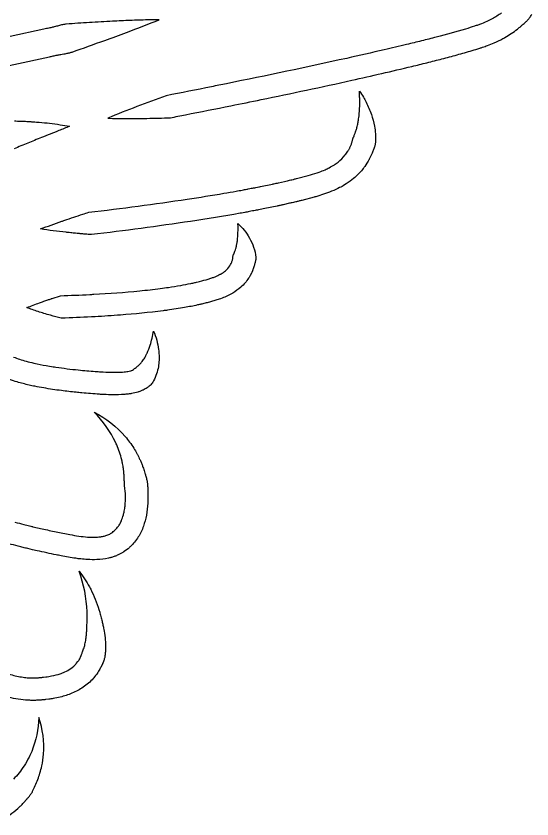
# Model space of a CAD drawing. Header units: millimetres. Extents: x 4236 to 5436, y 1579 to 2339.
# Drawn here: x 5004.5 to 5042.4, y 1999.2 to 2058.3 of the extents above; entities that cross this region are included whole.
import ezdxf

# ---------------------------------------------------------------- set-up
doc = ezdxf.new("R2010")
doc.units = ezdxf.units.MM
doc.layers.add('Default', color=70, linetype='Continuous')

msp = doc.modelspace()

# ---------------------------------------------------------------- linework, layer by layer
at = {"layer": 'Default'}
for points in [[(5040.138, 2058.514, -0.034328), (5039.458, 2058.085, -0.016319), (5039.062, 2057.889, -0.016591), (5038.528, 2057.668, -0.004383), (5038.406, 2057.623, -0.006127), (5038.153, 2057.537, -0.003798), (5037.503, 2057.331, -0.008266), (5035.351, 2056.736, -0.002478), (5034.261, 2056.459, -0.001348), (5033.168, 2056.19, -0.002041), (5031.522, 2055.801, -0.00201), (5028.77, 2055.175, -0.00462), (5019.922, 2053.309, -0.000512), (5018.813, 2053.086, -0.001184), (5015.484, 2052.429), (5014.409, 2052.033), (5013.335, 2051.625, 0.009156), (5011.194, 2050.765, 0.010934), (5014.078, 2050.759, 0.003833), (5015.8, 2050.806, 0.000371), (5016.913, 2051.024, 0.001467), (5020.249, 2051.688, 0.000974), (5022.471, 2052.141, 0.003829), (5029.128, 2053.561, 0.001508), (5031.343, 2054.063, 0.00272), (5033.556, 2054.583, 0.001287), (5034.662, 2054.855, 0.002493), (5035.767, 2055.136, 0.003671), (5036.873, 2055.432, 0.004802), (5037.981, 2055.748, 0.003357), (5038.54, 2055.925, 0.003299), (5038.751, 2055.994, 0.008844), (5039.106, 2056.119, 0.012907), (5039.607, 2056.322, 0.020811), (5040.241, 2056.629, 0.004985), (5040.38, 2056.705, 0.038214), (5041.308, 2057.326, 0.004622), (5041.371, 2057.376, 0.007921), (5041.526, 2057.505, 0.002981), (5041.678, 2057.638, -0.001019), (5041.799, 2057.745, 0.002756), (5041.861, 2057.798, 0.007346), (5041.951, 2057.88, 0.011005), (5042.039, 2057.964, 0.011917), (5042.109, 2058.038, 0.035229), (5042.247, 2058.214, 0.010851), (5042.377, 2058.422, 0.042596)], [(5001.987, 2054.225), (5006.927, 2055.296, 0.00104), (5007.03, 2055.318, 0.000114), (5007.339, 2055.386, -0.002761), (5007.493, 2055.418, -0.008355), (5007.752, 2055.467, 0.001541), (5007.96, 2055.501, 0.002539), (5008.064, 2055.518, 0.007353), (5008.22, 2055.547, 0.009263), (5008.348, 2055.576, 0.023184), (5008.576, 2055.641, 0.001785), (5010.982, 2056.496, 0.003063), (5012.584, 2057.083, 0.007547), (5014.98, 2058.017, 0.003265), (5014.122, 2058.002, 0.003796), (5012.838, 2057.961, 0.002542), (5011.556, 2057.903, 0.000836), (5010.702, 2057.858, 0.001611), (5009.849, 2057.809, 0.002777), (5008.997, 2057.753, 0.004049), (5008.146, 2057.686, 0.013556), (5008.014, 2057.669, 0.021497), (5007.729, 2057.612, 0.005551), (5007.575, 2057.573, 0.001922), (5007.268, 2057.49, -0.007069), (5007.011, 2057.429, -0.002876), (5006.701, 2057.362, 0.002072), (5006.494, 2057.317), (5001.531, 2056.241)], [(5004.341, 2050.569, -0.003015), (5004.762, 2050.557, -0.000975), (5005.042, 2050.548, -0.000983), (5005.462, 2050.525, -0.002478), (5005.741, 2050.508, -0.006435), (5006.161, 2050.475, -0.016511), (5007.69, 2050.295, -0.009364), (5008.382, 2050.175, -0.002787), (5007.605, 2049.859, -0.000818), (5006.326, 2049.348, -0.005399), (5005.82, 2049.144), (5005.317, 2048.937, 0.003908), (5004.32, 2048.523, -0.028667)], [(5004.278, 2033.203, 0.017599), (5004.721, 2033.041, 0.012938), (5005.19, 2032.901, 0.011139), (5005.774, 2032.757, 0.012406), (5006.673, 2032.576, 0.005061), (5007.18, 2032.491, 0.001711), (5007.384, 2032.46, 0.006795), (5008.205, 2032.348, 0.005321), (5009.034, 2032.255, 0.002843), (5009.657, 2032.194, 0.004266), (5010.278, 2032.142, 0.00373), (5010.69, 2032.115, 0.009388), (5011.401, 2032.086, 0.010165), (5011.896, 2032.085, 0.010359), (5012.279, 2032.101, 0.010905), (5012.505, 2032.124, 0.011399), (5012.675, 2032.148, 0.020805), (5012.865, 2032.188, 0.011014), (5012.932, 2032.207, 0.037142), (5013.021, 2032.238, 0.178019), (5013.139, 2032.335, -0.038318), (5013.211, 2032.396, 0.025411), (5013.346, 2032.486, 0.005522), (5013.436, 2032.559, 0.002467), (5013.482, 2032.599, -0.002743), (5013.597, 2032.718, -0.002813), (5013.688, 2032.826, 0.030934), (5013.866, 2033.075, 0.014544), (5013.961, 2033.239, 0.01026), (5014.05, 2033.411, 0.003669), (5014.093, 2033.5, 0.028914), (5014.313, 2034.071, 0.018486), (5014.457, 2034.583, 0.014533), (5014.571, 2035.118, -0.064482), (5014.933, 2033.757, -0.020345), (5014.969, 2033.347, -0.063506), (5014.896, 2032.363, -0.085268), (5014.501, 2031.345, -0.069057), (5014.312, 2031.115, -0.020651), (5014.192, 2031.016, -0.004431), (5014.088, 2030.943, -0.019622), (5013.944, 2030.853), (5013.865, 2030.81, 0.003531), (5013.806, 2030.779, -0.003914), (5013.71, 2030.733, -0.002037), (5013.599, 2030.689, -0.00479), (5013.489, 2030.648, -0.017531), (5013.419, 2030.627, -0.030537), (5012.953, 2030.518, -0.012682), (5012.702, 2030.482, -0.006414), (5012.52, 2030.463, -0.002394), (5012.399, 2030.452, -0.017467), (5011.592, 2030.43, -0.009968), (5010.923, 2030.447, -0.003068), (5010.593, 2030.464, -0.005388), (5009.939, 2030.51, -0.003966), (5009.292, 2030.568, -0.001767), (5008.863, 2030.611, -0.006447), (5007.787, 2030.734, -0.005096), (5007.139, 2030.825, -0.013029), (5005.842, 2031.051, -0.005832), (5005.408, 2031.144, -0.015972), (5004.536, 2031.368, -0.014543), (5003.985, 2031.545, -0.011403)], [(5004.366, 2021.065, 0.004393), (5005.03, 2020.888, 0.001642), (5005.448, 2020.784, 0.002679), (5005.615, 2020.743, 0.001676), (5005.699, 2020.724), (5006.034, 2020.646), (5006.377, 2020.569, 0.002613), (5007.401, 2020.344, 0.007809), (5008.412, 2020.143, 0.008076), (5009.075, 2020.034, 0.017517), (5009.719, 2019.964, 0.019489), (5010.182, 2019.949, 0.021979), (5010.545, 2019.967, 0.023159), (5010.815, 2020.006, 0.029343), (5011.064, 2020.069, 0.047413), (5011.341, 2020.185, 0.016372), (5011.54, 2020.309, -0.008432), (5011.675, 2020.414, -0.007254), (5011.725, 2020.46, 0.05129), (5011.983, 2020.764, 0.011207), (5012.035, 2020.843, 0.040134), (5012.201, 2021.162, 0.036293), (5012.347, 2021.59, 0.018188), (5012.412, 2021.873, 0.02065), (5012.466, 2022.243, 0.020323), (5012.497, 2022.704, 0.014437), (5012.495, 2023.097, 0.014669), (5012.49, 2023.216, 0.006939), (5012.483, 2023.295, 0.004679), (5012.474, 2023.375, 0.00332), (5012.449, 2023.573, -0.003105), (5012.439, 2023.653, -0.005322), (5012.431, 2023.732, -0.021991), (5012.417, 2024.055, 0.001905), (5012.414, 2024.177, 0.003417), (5012.41, 2024.299, 0.003186), (5012.406, 2024.381, 0.009239), (5012.384, 2024.704), (5012.344, 2025.02, -0.006249), (5012.334, 2025.099, 0.018521), (5012.322, 2025.178), (5012.283, 2025.375, -0.00046), (5012.268, 2025.455, 0.005549), (5012.253, 2025.534, 0.00794), (5012.239, 2025.593, 0.011189), (5012.224, 2025.652, 0.024754), (5012.065, 2026.201, 0.020784), (5011.854, 2026.742, 0.005221), (5011.786, 2026.895, 0.086135), (5010.201, 2029.151, -0.098957), (5012.483, 2027.35, -0.036584), (5013.102, 2026.512, -0.018527), (5013.342, 2026.097, -0.01015), (5013.378, 2026.033, -0.00736), (5013.433, 2025.926, -0.004444), (5013.516, 2025.751, -0.00371), (5013.569, 2025.641, -0.007405), (5013.619, 2025.531, -0.011131), (5013.673, 2025.395, -0.001173), (5013.761, 2025.167, -0.002263), (5013.813, 2025.03, -0.009841), (5013.932, 2024.663, -0.001626), (5013.999, 2024.432, -0.005268), (5014.037, 2024.293, -0.009155), (5014.071, 2024.154, -0.023962), (5014.113, 2023.917, -0.012541), (5014.126, 2023.774, -0.008539), (5014.134, 2023.63, -0.00332), (5014.138, 2023.534, -0.001345), (5014.142, 2023.341, 0.003814), (5014.148, 2023.147, -0.020147), (5014.142, 2022.463, -0.034074), (5014.036, 2021.566, -0.038952), (5013.819, 2020.759, -0.053226), (5013.438, 2019.969, -0.063179), (5012.863, 2019.261, 0.00293), (5012.8, 2019.202, -0.004437), (5012.69, 2019.107), (5012.504, 2018.966), (5012.41, 2018.897, -0.010232), (5012.36, 2018.866, 0.004241), (5012.31, 2018.836), (5012.106, 2018.719, -0.021576), (5012.015, 2018.672, -0.003857), (5011.895, 2018.62, 0.00007), (5011.761, 2018.564, -0.006545), (5011.68, 2018.531), (5011.463, 2018.465, 0.00287), (5011.381, 2018.441, -0.00434), (5011.246, 2018.407, -0.044743), (5010.4, 2018.301, -0.024281), (5009.699, 2018.309, -0.012913), (5009.22, 2018.35, -0.007563), (5008.846, 2018.397, -0.011656), (5007.761, 2018.583, -0.002673), (5007.407, 2018.653, -0.003398), (5006.708, 2018.802, -0.001599), (5006.016, 2018.956), (5005.672, 2019.033), (5005.321, 2019.115, -0.003252), (5005.145, 2019.156, -0.001968), (5004.97, 2019.198, -0.001369), (5004.621, 2019.286, -0.00407), (5003.924, 2019.472, -0.005858)], [(5003.941, 2009.887, 0.035604), (5004.863, 2009.67, 0.017509), (5005.28, 2009.618, 0.004395), (5005.489, 2009.607, 0.009134), (5005.697, 2009.601, 0.013873), (5005.948, 2009.607, 0.009164), (5006.01, 2009.609, 0.006474), (5006.114, 2009.617, 0.001897), (5006.198, 2009.625, -0.002832), (5006.281, 2009.632, 0.006479), (5006.345, 2009.638, 0.00247), (5006.462, 2009.652), (5006.643, 2009.675, 0.015819), (5007.073, 2009.745, 0.033881), (5007.71, 2009.912, 0.015134), (5007.932, 2009.996, 0.040658), (5008.369, 2010.22, 0.056263), (5008.791, 2010.553, 0.016393), (5008.887, 2010.655), (5009.009, 2010.805, 0.001779), (5009.059, 2010.877, 0.01842), (5009.133, 2010.995, -0.008668), (5009.163, 2011.048, 0.024664), (5009.197, 2011.118), (5009.249, 2011.248, -0.011307), (5009.292, 2011.382, 0.020994), (5009.315, 2011.45, -0.004474), (5009.335, 2011.51, -0.006839), (5009.339, 2011.518, 0.004724), (5009.391, 2011.656, 0.033061), (5009.5, 2011.99, 0.023712), (5009.577, 2012.355, 0.011833), (5009.613, 2012.613, 0.009151), (5009.639, 2012.88, 0.002617), (5009.645, 2012.971, 0.006147), (5009.661, 2013.247, 0.004683), (5009.671, 2013.53, 0.002311), (5009.675, 2013.721, -0.000229), (5009.679, 2014.008, 0.003696), (5009.68, 2014.24, 0.007244), (5009.676, 2014.471, 0.078343), (5009.095, 2017.45, -0.022117), (5009.495, 2016.89, -0.018205), (5009.852, 2016.295, -0.004475), (5009.947, 2016.119, -0.045026), (5010.553, 2014.622, -0.00889), (5010.624, 2014.376, -0.003672), (5010.664, 2014.227, -0.003059), (5010.713, 2014.03, -0.001071), (5010.758, 2013.84, -0.0035), (5010.825, 2013.549, -0.004966), (5010.888, 2013.252, -0.004079), (5010.927, 2013.05, -0.025195), (5011.018, 2012.367, -0.005367), (5011.03, 2012.204, -0.03187), (5011.031, 2011.582, -0.016762), (5011.002, 2011.288, 0.001516), (5010.985, 2011.17, -0.0092), (5010.958, 2011.053, -0.001803), (5010.927, 2010.935, -0.018711), (5010.888, 2010.82, -0.006899), (5010.819, 2010.649, -0.002874), (5010.795, 2010.593), (5010.682, 2010.373, -0.012032), (5010.527, 2010.105, -0.034628), (5010.227, 2009.677, -0.013165), (5010.126, 2009.56, -0.062461), (5009.396, 2008.917, -0.052238), (5008.566, 2008.469, -0.038032), (5007.708, 2008.192, -0.01827), (5007.177, 2008.084, -0.009048), (5006.865, 2008.037), (5006.613, 2008.005, -0.002494), (5006.539, 2007.996, -0.007016), (5006.459, 2007.988, 0.001266), (5006.35, 2007.978, -0.002375), (5006.241, 2007.968, -0.00601), (5006.132, 2007.96, -0.009021), (5006.022, 2007.956, -0.013912), (5005.748, 2007.948, -0.010281), (5005.473, 2007.953, -0.005539), (5005.254, 2007.963, -0.002103), (5005.145, 2007.97, -0.044437), (5003.762, 2008.218, -0.009263)], [(5003.512, 1999.228, 0.067088), (5004.732, 2000.136, -0.00306), (5004.798, 2000.202, 0.003293), (5004.897, 2000.301, 0.009327), (5004.993, 2000.402), (5005.239, 2000.677, -0.005332), (5005.284, 2000.729, -0.002064), (5005.361, 2000.815, 0.007863), (5005.436, 2000.902, 0.012057), (5005.505, 2000.993, 0.01041), (5005.571, 2001.086, 0.01668), (5005.631, 2001.183, 0.01786), (5005.674, 2001.264, 0.0131), (5005.869, 2001.675, 0.03347), (5006.21, 2002.6, 0.019006), (5006.345, 2003.123, 0.035162), (5006.473, 2004, 0.105804), (5006.12, 2006.688, -0.089949), (5005.606, 2004.197, -0.017027), (5005.416, 2003.779, -0.032787), (5005.041, 2003.13, -0.045347), (5004.27, 2002.154, 0.024068)]]:
    msp.add_lwpolyline(points, format="xyb", dxfattribs=at)
for points in [[(5029.243, 2049.348, 0.013726), (5029.275, 2049.413, 0.00943), (5029.323, 2049.524, 0.00206), (5029.359, 2049.615, -0.004465), (5029.396, 2049.708, 0.009223), (5029.421, 2049.778, -0.002342), (5029.458, 2049.899, 0.00097), (5029.495, 2050.021, 0.006296), (5029.514, 2050.096, 0.012077), (5029.554, 2050.248, 0.009529), (5029.587, 2050.403, 0.007017), (5029.615, 2050.56, 0.004576), (5029.64, 2050.72, 0.002275), (5029.671, 2050.937, 0.018723), (5029.719, 2051.663, 0.005141), (5029.722, 2051.835, 0.011136), (5029.717, 2052.24, 0.003186), (5029.71, 2052.415, 0.002725), (5029.698, 2052.65, 0.000957), (5029.691, 2052.769, -0.021227), (5029.985, 2052.319, -0.013615), (5030.19, 2051.95, -0.033588), (5030.576, 2051.048, -0.034795), (5030.799, 2050.189, -0.057002), (5030.88, 2049.062, -0.003749), (5030.877, 2048.993, -0.01025), (5030.866, 2048.908, -0.014129), (5030.852, 2048.823, -0.022104), (5030.827, 2048.724, -0.009909), (5030.779, 2048.594, 0.001546), (5030.729, 2048.465, 0.001306), (5030.682, 2048.336), (5030.628, 2048.208), (5030.52, 2047.952, -0.010116), (5030.474, 2047.859, -0.001132), (5030.424, 2047.767, 0.004043), (5030.391, 2047.705, 0.005654), (5030.341, 2047.613, -0.005088), (5030.253, 2047.463), (5030.098, 2047.23, -0.007451), (5030.014, 2047.119, -0.000007), (5029.928, 2047.009, -0.055146), (5029.143, 2046.238, -0.030274), (5028.589, 2045.859, -0.015518), (5028.243, 2045.665, -0.022567), (5027.656, 2045.394, -0.017592), (5027.065, 2045.175, -0.012744), (5026.486, 2045, -0.002029), (5026.373, 2044.969), (5025.465, 2044.726, -0.003359), (5025.238, 2044.67, -0.001765), (5025.011, 2044.616, 0.000578), (5024.67, 2044.537, 0.00073), (5024.557, 2044.511), (5024.103, 2044.405, -0.003284), (5023.99, 2044.38, -0.001717), (5023.876, 2044.356, 0.000588), (5023.649, 2044.309), (5022.742, 2044.12, -0.002803), (5022.515, 2044.075, -0.001464), (5022.288, 2044.032, 0.000497), (5021.947, 2043.968, 0.000615), (5021.833, 2043.947, 0.001281), (5021.606, 2043.904, -0.000881), (5021.266, 2043.84, -0.002226), (5021.039, 2043.798, -0.001465), (5020.925, 2043.779, -0.006319), (5017.287, 2043.184, -0.004636), (5013.645, 2042.668, -0.003701), (5009.998, 2042.21, 0.000748), (5009.531, 2042.247, -0.001762), (5009.181, 2042.276, -0.000973), (5009.064, 2042.286, 0.001113), (5008.831, 2042.309, -0.00108), (5008.481, 2042.342, -0.00232), (5008.247, 2042.366, -0.001501), (5008.13, 2042.379, -0.013026), (5006.259, 2042.624, -0.007804), (5007.81, 2043.187, -0.001299), (5008.031, 2043.263, -0.003024), (5008.696, 2043.488, -0.001505), (5009.361, 2043.707, -0.000435), (5009.803, 2043.852, 0.003701), (5013.427, 2044.307, 0.004302), (5017.04, 2044.819, 0.004484), (5019.738, 2045.251, 0.001707), (5020.634, 2045.406, 0.002966), (5020.858, 2045.446, 0.001544), (5021.081, 2045.487, -0.000543), (5021.416, 2045.551, -0.000658), (5021.527, 2045.572, -0.001264), (5021.75, 2045.614, 0.000843), (5022.085, 2045.676, 0.002163), (5022.308, 2045.719, 0.001426), (5022.419, 2045.742), (5023.304, 2045.926, -0.001486), (5023.415, 2045.949, 0.001), (5023.581, 2045.983, 0.002558), (5023.747, 2046.019), (5024.185, 2046.121, -0.001538), (5024.404, 2046.173, 0.001), (5024.733, 2046.249, 0.002606), (5024.951, 2046.301, 0.001722), (5025.06, 2046.329), (5025.921, 2046.56, 0.018831), (5026.595, 2046.762, 0.003336), (5026.742, 2046.813, 0.017403), (5027.167, 2046.982, 0.016077), (5027.48, 2047.132, 0.023415), (5027.856, 2047.35, 0.021627), (5028.124, 2047.54, 0.054072), (5028.657, 2048.068, -0.003097), (5028.753, 2048.191), (5028.852, 2048.34, 0.023617), (5028.897, 2048.417, -0.00927), (5028.939, 2048.496, -0.007983), (5028.982, 2048.575, 0.020282), (5029.023, 2048.655), (5029.093, 2048.821, -0.002685), (5029.127, 2048.905, 0.010096), (5029.149, 2048.994, 0.00504), (5029.168, 2049.083, -0.004034), (5029.19, 2049.171, -0.029746), (5029.215, 2049.272, -0.027297)], [(5021.842, 2039.565, -0.008362), (5021.813, 2039.493, -0.021679), (5021.757, 2039.376), (5021.663, 2039.19, -0.008162), (5021.61, 2039.1, -0.002507), (5021.555, 2039.012, -0.066171), (5020.983, 2038.349, -0.049337), (5020.386, 2037.912, -0.032852), (5019.803, 2037.619, -0.017191), (5019.388, 2037.459, -0.00996), (5019.063, 2037.352, 0.001017), (5018.745, 2037.265, -0.002617), (5018.427, 2037.179, -0.006343), (5018.109, 2037.1, -0.007198), (5017.872, 2037.047, -0.002821), (5017.793, 2037.032, -0.011903), (5016.847, 2036.844, -0.005211), (5016.218, 2036.742, -0.002934), (5015.589, 2036.65, -0.000889), (5015.275, 2036.606, -0.012679), (5012.143, 2036.293, -0.005362), (5010.266, 2036.17, -0.00485), (5008.078, 2036.073, -0.000885), (5007.765, 2036.064, -0.006556), (5006.978, 2036.274, -0.00511), (5006.507, 2036.413, -0.011778), (5005.646, 2036.694, -0.007608), (5005.256, 2036.839, -0.006529), (5005.72, 2037.022, -0.00467), (5006.182, 2037.193, -0.001951), (5006.489, 2037.302, -0.002422), (5006.643, 2037.356, -0.001271), (5006.796, 2037.409, 0.000425), (5007.026, 2037.488, 0.000531), (5007.102, 2037.514), (5007.714, 2037.716, 0.005341), (5009.869, 2037.805, 0.000568), (5010.176, 2037.821, 0.011004), (5013.544, 2038.074, 0.006867), (5015.062, 2038.245, 0.0018), (5015.664, 2038.331, 0.006883), (5016.56, 2038.473, 0.009629), (5017.295, 2038.615, 0.002333), (5017.441, 2038.647, 0.010587), (5017.732, 2038.709, 0.005438), (5017.945, 2038.762, 0.004258), (5018.578, 2038.933, 0.009963), (5018.844, 2039.02, 0.012968), (5019.093, 2039.114, 0.028846), (5019.462, 2039.288, 0.008032), (5019.54, 2039.333, 0.041358), (5019.841, 2039.546, 0.071906), (5020.169, 2039.914, -0.0061), (5020.223, 2040.001), (5020.267, 2040.093, 0.026687), (5020.31, 2040.187, 0.003481), (5020.346, 2040.284, 0.026076), (5020.376, 2040.386, 0.006683), (5020.397, 2040.491, 0.01674), (5020.399, 2040.602, -0.034536), (5020.427, 2040.71, 0.009011), (5020.491, 2040.851, 0.015279), (5020.551, 2041.002, 0.026188), (5020.61, 2041.196, 0.013324), (5020.638, 2041.297, 0.010375), (5020.662, 2041.4, 0.007472), (5020.682, 2041.506, 0.004673), (5020.701, 2041.614, 0.001899), (5020.724, 2041.761, 0.023511), (5020.771, 2042.379, 0.008991), (5020.775, 2042.62, 0.003851), (5020.773, 2042.784, 0.001905), (5020.77, 2042.95, 0.00052), (5020.768, 2043.034, -0.077481), (5021.613, 2041.96, -0.097642), (5022.09, 2040.544, -0.037115), (5022.091, 2040.457, -0.027505), (5022.081, 2040.37, -0.015535), (5022.054, 2040.247, -0.00141), (5022.027, 2040.15, 0.015933), (5021.991, 2040.028, 0.002799), (5021.96, 2039.905, -0.017536), (5021.913, 2039.759, -0.001288), (5021.869, 2039.637, -0.004779)]]:
    msp.add_lwpolyline(points, format="xyb", close=True, dxfattribs=at)

doc.saveas('drawing.dxf')
